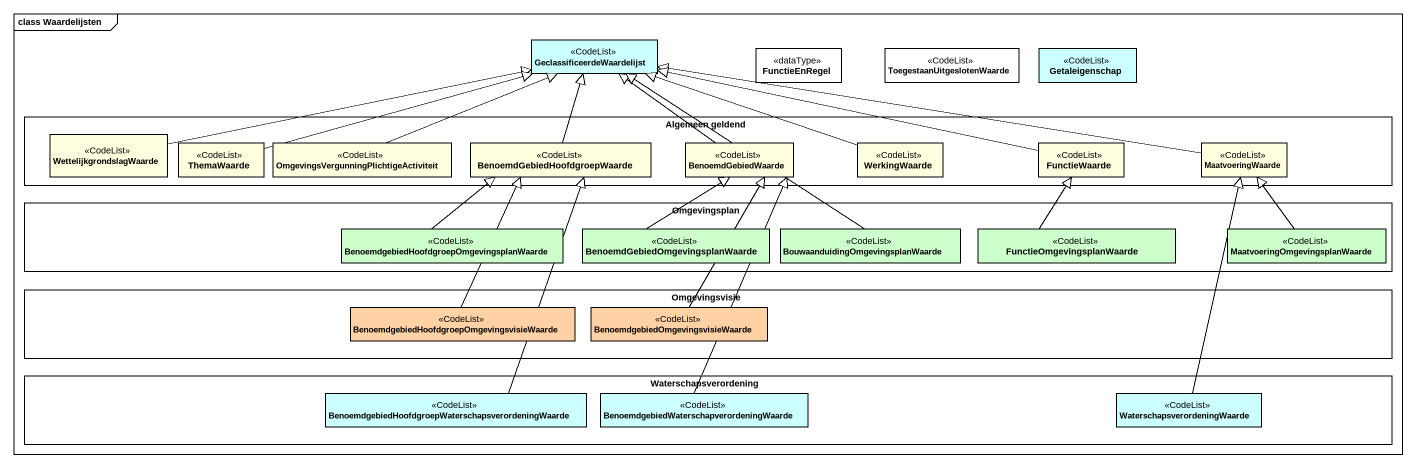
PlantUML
@startuml
mainframe class Waardelijsten
hide circle
hide empty members
class GeclassificeerdeWaardelijst <<CodeList>> #CCFFFF
class FunctieEnRegel <<dataType>>
class ToegestaanUitgeslotenWaarde <<CodeList>>
class Getaleigenschap <<CodeList>> #CCFFFF
rectangle "Algemeen geldend" as Algemeen_geldend {
  class WettelijkgrondslagWaarde <<CodeList>> #FFFFE0
  class ThemaWaarde <<CodeList>> #FFFFE0
  class "OmgevingsVergunningPlichtigeActiviteit" as OmgevingsVergunningPlichtige <<CodeList>> #FFFFE0
  class "BenoemdGebiedHoofdgroepWaarde" as BenoemdGebiedHoofdgroepWaard <<CodeList>> #FFFFE0
  class BenoemdGebiedWaarde <<CodeList>> #FFFFE0
  class WerkingWaarde <<CodeList>> #FFFFE0
  class FunctieWaarde <<CodeList>> #FFFFE0
  class MaatvoeringWaarde <<CodeList>> #FFFFE0
}
rectangle Omgevingsplan {
  class "BenoemdgebiedHoofdgroepOmgevingsplanWaarde" as BenoemdgebiedHoofdgroepOmgev <<CodeList>> #CCFFCC
  class "BenoemdGebiedOmgevingsplanWaarde" as BenoemdGebiedOmgevingsplanWa <<CodeList>> #CCFFCC
  class "BouwaanduidingOmgevingsplanWaarde" as BouwaanduidingOmgevingsplanW <<CodeList>> #CCFFCC
  class FunctieOmgevingsplanWaarde <<CodeList>> #CCFFCC
  class "MaatvoeringOmgevingsplanWaarde" as MaatvoeringOmgevingsplanWaar <<CodeList>> #CCFFCC
}
rectangle Omgevingsvisie {
  class "BenoemdgebiedHoofdgroepOmgevingsvisieWaarde" as BenoemdgebiedHoofdgroepOmgev_2 <<CodeList>> #FFD2A5
  class "BenoemdgebiedOmgevingsvisieWaarde" as BenoemdgebiedOmgevingsvisieW <<CodeList>> #FFD2A5
}
rectangle Waterschapsverordening {
  class "BenoemdgebiedHoofdgroepWaterschapsverordeningWaarde" as BenoemdgebiedHoofdgroepWater <<CodeList>> #CCFFFF
  class "BenoemdgebiedWaterschapverordeningWaarde" as BenoemdgebiedWaterschapveror <<CodeList>> #CCFFFF
  class WaterschapsverordeningWaarde <<CodeList>> #CCFFFF
}
WettelijkgrondslagWaarde -right-|> GeclassificeerdeWaardelijst
ThemaWaarde -right-|> GeclassificeerdeWaardelijst
OmgevingsVergunningPlichtige -right-|> GeclassificeerdeWaardelijst
BenoemdGebiedHoofdgroepWaard -up-|> GeclassificeerdeWaardelijst
BenoemdGebiedWaarde -up-|> GeclassificeerdeWaardelijst
WerkingWaarde -left-|> GeclassificeerdeWaardelijst
FunctieWaarde -left-|> GeclassificeerdeWaardelijst
MaatvoeringWaarde -left-|> GeclassificeerdeWaardelijst
BenoemdgebiedHoofdgroepOmgev -up-|> BenoemdGebiedHoofdgroepWaard
BenoemdGebiedOmgevingsplanWa -up-|> BenoemdGebiedWaarde
BouwaanduidingOmgevingsplanW -up-|> GeclassificeerdeWaardelijst
FunctieOmgevingsplanWaarde -up-|> FunctieWaarde
MaatvoeringOmgevingsplanWaar -up-|> MaatvoeringWaarde
BenoemdgebiedHoofdgroepOmgev_2 -up-|> BenoemdGebiedHoofdgroepWaard
BenoemdgebiedOmgevingsvisieW -up-|> BenoemdGebiedWaarde
BenoemdgebiedHoofdgroepWater -up-|> BenoemdGebiedHoofdgroepWaard
BenoemdgebiedWaterschapveror -up-|> BenoemdGebiedWaarde
WaterschapsverordeningWaarde -up-|> MaatvoeringWaarde
@enduml
